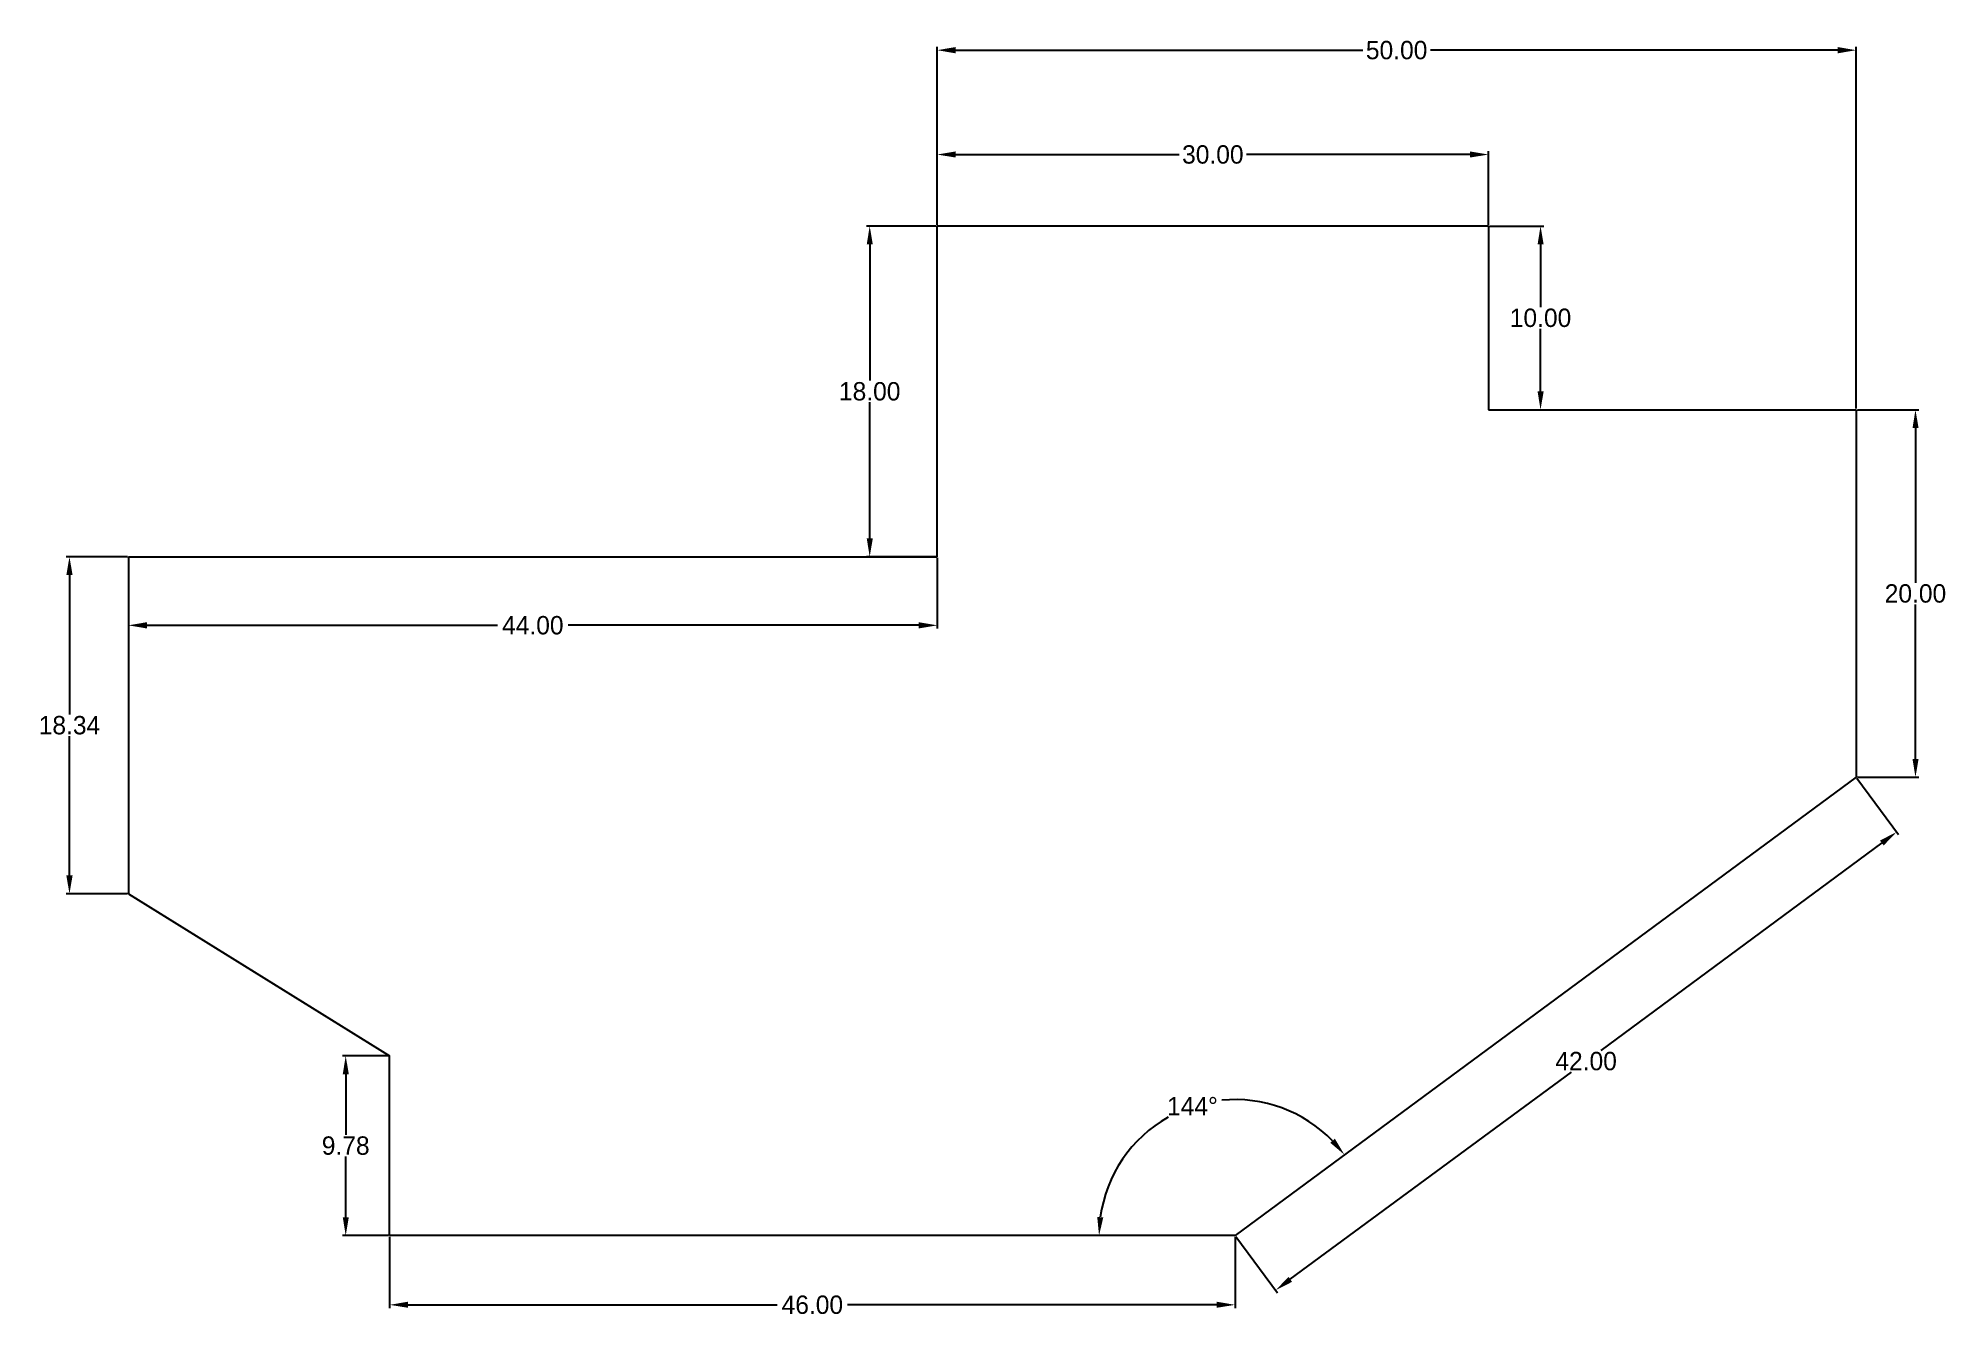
# Model space of a CAD drawing. Header units: metres. Extents: x -2 to 101, y -11 to 58.
import ezdxf

# ---------------------------------------------------------------- set-up
doc = ezdxf.new("R2010")
doc.units = ezdxf.units.M
doc.header["$MEASUREMENT"] = 0
doc.dimstyles.get("Standard").update_dxf_attribs({"dimtxt": 1, "dimasz": 1, "dimexe": 0.18, "dimexo": 0.0625, "dimgap": 0.09, "dimtad": 0, "dimtih": 1, "dimtoh": 1, "dimzin": 0, "dimdsep": 46, "dimtxsty": 'Standard', "dimcen": 0.09, "dimadec": 0, "dimazin": 0, "dimtfac": 1, "dimtofl": 0, "dimtmove": 0, "dimatfit": 3, "dimfxl": 1, "dimtolj": 1, "dimtzin": 0, "dimarcsym": 0})

# ---------------------------------------------------------------- blocks, each defined once
blk = doc.blocks.new('*D7')
at = {"color": 0, "lineweight": -2, "transparency": 16777216}
for start, end in [(44.1724, 95.6096), (119.5187, 172.2537)]:
    blk.add_arc((62.73, -6.96), 7.4, start, end, dxfattribs=at)
at = {"color": 0, "transparency": 16777216}
for points in [[(68.16, -1.69), (67.91, -1.91), (68.68, -2.56)], [(55.56, -5.97), (55.23, -5.95), (55.33, -6.96)]]:
    blk.add_solid(points, dxfattribs=at)
at = {"layer": 'Defpoints', "color": 0, "transparency": 16777216}
for p in [(96.52, 17.98), (63.47, 0.41), (16.73, -6.96), (62.73, -6.96), (62.73, -6.96)]:
    blk.add_point(p, dxfattribs=at)
at = {"color": 0, "transparency": 16777216, "insert": (60.41, 0.08), "char_height": 1, "attachment_point": 5}
blk.add_mtext('\\A1;144°', dxfattribs=at)
blk = doc.blocks.new('*D8')
at = {"color": 0, "lineweight": -2, "transparency": 16777216}
for p, q in [((2.52, 29.92), (2.52, 26.07)), ((46.52, 29.92), (46.52, 26.07)), ((3.52, 26.25), (22.6, 26.25)), ((45.52, 26.25), (26.45, 26.25))]:
    blk.add_line(p, q, dxfattribs=at)
at = {"color": 0, "transparency": 16777216}
for points in [[(3.52, 26.42), (3.52, 26.08), (2.52, 26.25)], [(45.52, 26.42), (45.52, 26.08), (46.52, 26.25)]]:
    blk.add_solid(points, dxfattribs=at)
at = {"layer": 'Defpoints', "color": 0, "transparency": 16777216}
for p in [(2.52, 29.98), (46.52, 29.98), (46.52, 26.25)]:
    blk.add_point(p, dxfattribs=at)
at = {"color": 0, "transparency": 16777216, "insert": (24.52, 26.25), "char_height": 1, "attachment_point": 5}
blk.add_mtext('\\A1;44.00', dxfattribs=at)
blk = doc.blocks.new('*D9')
at = {"color": 0, "lineweight": -2, "transparency": 16777216}
for p, q in [((46.46, 47.98), (42.67, 47.98)), ((42.85, 46.98), (42.85, 39.57)), ((42.85, 30.98), (42.85, 38.39)), ((46.46, 29.98), (42.67, 29.98))]:
    blk.add_line(p, q, dxfattribs=at)
at = {"color": 0, "transparency": 16777216}
for points in [[(42.69, 46.98), (43.02, 46.98), (42.85, 47.98)], [(42.69, 30.98), (43.02, 30.98), (42.85, 29.98)]]:
    blk.add_solid(points, dxfattribs=at)
at = {"layer": 'Defpoints', "color": 0, "transparency": 16777216}
for p in [(42.85, 47.98), (46.52, 47.98), (46.52, 29.98)]:
    blk.add_point(p, dxfattribs=at)
at = {"color": 0, "transparency": 16777216, "insert": (42.85, 38.98), "char_height": 1, "attachment_point": 5}
blk.add_mtext('\\A1;18.00', dxfattribs=at)
blk = doc.blocks.new('*D10')
at = {"color": 0, "lineweight": -2, "transparency": 16777216}
for p, q in [((46.52, 48.05), (46.52, 52.05)), ((76.52, 48.05), (76.52, 52.05)), ((47.52, 51.87), (59.68, 51.87)), ((75.52, 51.87), (63.36, 51.87))]:
    blk.add_line(p, q, dxfattribs=at)
at = {"color": 0, "transparency": 16777216}
for points in [[(47.52, 52.04), (47.52, 51.71), (46.52, 51.87)], [(75.52, 52.04), (75.52, 51.71), (76.52, 51.87)]]:
    blk.add_solid(points, dxfattribs=at)
at = {"layer": 'Defpoints', "color": 0, "transparency": 16777216}
for p in [(76.52, 51.87), (46.52, 47.98), (76.52, 47.98)]:
    blk.add_point(p, dxfattribs=at)
at = {"color": 0, "transparency": 16777216, "insert": (61.52, 51.87), "char_height": 1, "attachment_point": 5}
blk.add_mtext('\\A1;30.00', dxfattribs=at)
blk = doc.blocks.new('*D11')
at = {"color": 0, "lineweight": -2, "transparency": 16777216}
for p, q in [((76.59, 47.98), (79.53, 47.98)), ((79.35, 46.98), (79.35, 43.57)), ((79.35, 38.98), (79.35, 42.39)), ((76.59, 37.98), (79.53, 37.98))]:
    blk.add_line(p, q, dxfattribs=at)
at = {"color": 0, "transparency": 16777216}
for points in [[(79.19, 46.98), (79.52, 46.98), (79.35, 47.98)], [(79.19, 38.98), (79.52, 38.98), (79.35, 37.98)]]:
    blk.add_solid(points, dxfattribs=at)
at = {"layer": 'Defpoints', "color": 0, "transparency": 16777216}
for p in [(76.52, 47.98), (76.52, 37.98), (79.35, 37.98)]:
    blk.add_point(p, dxfattribs=at)
at = {"color": 0, "transparency": 16777216, "insert": (79.35, 42.98), "char_height": 1, "attachment_point": 5}
blk.add_mtext('\\A1;10.00', dxfattribs=at)
blk = doc.blocks.new('*D12')
at = {"color": 0, "lineweight": -2, "transparency": 16777216}
for p, q in [((96.59, 37.98), (99.93, 37.98)), ((99.75, 36.98), (99.75, 28.57)), ((99.75, 18.98), (99.75, 27.39)), ((96.59, 17.98), (99.93, 17.98))]:
    blk.add_line(p, q, dxfattribs=at)
at = {"color": 0, "transparency": 16777216}
for points in [[(99.59, 36.98), (99.92, 36.98), (99.75, 37.98)], [(99.59, 18.98), (99.92, 18.98), (99.75, 17.98)]]:
    blk.add_solid(points, dxfattribs=at)
at = {"layer": 'Defpoints', "color": 0, "transparency": 16777216}
for p in [(96.52, 37.98), (96.52, 17.98), (99.75, 17.98)]:
    blk.add_point(p, dxfattribs=at)
at = {"color": 0, "transparency": 16777216, "insert": (99.75, 27.98), "char_height": 1, "attachment_point": 5}
blk.add_mtext('\\A1;20.00', dxfattribs=at)
blk = doc.blocks.new('*D13')
at = {"color": 0, "lineweight": -2, "transparency": 16777216}
for p, q in [((96.56, 17.93), (98.83, 14.86)), ((97.92, 14.41), (82.63, 3.12)), ((65.73, -9.34), (81.03, 1.94)), ((62.77, -7.01), (65.04, -10.08))]:
    blk.add_line(p, q, dxfattribs=at)
at = {"color": 0, "transparency": 16777216}
for points in [[(97.82, 14.54), (98.02, 14.27), (98.72, 15)], [(65.64, -9.21), (65.83, -9.48), (64.93, -9.94)]]:
    blk.add_solid(points, dxfattribs=at)
at = {"layer": 'Defpoints', "color": 0, "transparency": 16777216}
for p in [(96.52, 17.98), (62.73, -6.96), (64.93, -9.94)]:
    blk.add_point(p, dxfattribs=at)
at = {"color": 0, "transparency": 16777216, "insert": (81.83, 2.53), "char_height": 1, "attachment_point": 5}
blk.add_mtext('\\A1;42.00', dxfattribs=at)
blk = doc.blocks.new('*D14')
at = {"color": 0, "lineweight": -2, "transparency": 16777216}
for p, q in [((2.46, 29.98), (-0.87, 29.98)), ((-0.69, 28.98), (-0.69, 21.4)), ((-0.69, 12.64), (-0.69, 20.22)), ((2.46, 11.64), (-0.87, 11.64))]:
    blk.add_line(p, q, dxfattribs=at)
at = {"color": 0, "transparency": 16777216}
for points in [[(-0.86, 28.98), (-0.52, 28.98), (-0.69, 29.98)], [(-0.86, 12.64), (-0.52, 12.64), (-0.69, 11.64)]]:
    blk.add_solid(points, dxfattribs=at)
at = {"layer": 'Defpoints', "color": 0, "transparency": 16777216}
for p in [(2.52, 29.98), (-0.69, 11.64), (2.52, 11.64)]:
    blk.add_point(p, dxfattribs=at)
at = {"color": 0, "transparency": 16777216, "insert": (-0.69, 20.81), "char_height": 1, "attachment_point": 5}
blk.add_mtext('\\A1;18.34', dxfattribs=at)
blk = doc.blocks.new('*D15')
at = {"color": 0, "lineweight": -2, "transparency": 16777216}
for p, q in [((16.67, 2.82), (14.16, 2.82)), ((14.34, 1.82), (14.34, -1.48)), ((14.34, -5.96), (14.34, -2.66)), ((16.67, -6.96), (14.16, -6.96))]:
    blk.add_line(p, q, dxfattribs=at)
at = {"color": 0, "transparency": 16777216}
for points in [[(14.18, 1.82), (14.51, 1.82), (14.34, 2.82)], [(14.18, -5.96), (14.51, -5.96), (14.34, -6.96)]]:
    blk.add_solid(points, dxfattribs=at)
at = {"layer": 'Defpoints', "color": 0, "transparency": 16777216}
for p in [(14.34, 2.82), (16.73, 2.82), (16.73, -6.96)]:
    blk.add_point(p, dxfattribs=at)
at = {"color": 0, "transparency": 16777216, "insert": (14.34, -2.07), "char_height": 1, "attachment_point": 5}
blk.add_mtext('\\A1;9.78', dxfattribs=at)
blk = doc.blocks.new('*D16')
at = {"color": 0, "lineweight": -2, "transparency": 16777216}
for p, q in [((16.73, -7.02), (16.73, -10.91)), ((62.73, -7.02), (62.73, -10.91)), ((17.73, -10.73), (37.81, -10.73)), ((61.73, -10.73), (41.65, -10.73))]:
    blk.add_line(p, q, dxfattribs=at)
at = {"color": 0, "transparency": 16777216}
for points in [[(17.73, -10.56), (17.73, -10.89), (16.73, -10.73)], [(61.73, -10.56), (61.73, -10.89), (62.73, -10.73)]]:
    blk.add_solid(points, dxfattribs=at)
at = {"layer": 'Defpoints', "color": 0, "transparency": 16777216}
for p in [(16.73, -6.96), (62.73, -6.96), (16.73, -10.73)]:
    blk.add_point(p, dxfattribs=at)
at = {"color": 0, "transparency": 16777216, "insert": (39.73, -10.73), "char_height": 1, "attachment_point": 5}
blk.add_mtext('\\A1;46.00', dxfattribs=at)
blk = doc.blocks.new('*D17')
at = {"color": 0, "lineweight": -2, "transparency": 16777216}
for p, q in [((46.52, 48.05), (46.52, 57.73)), ((47.52, 57.55), (69.68, 57.55)), ((95.52, 57.55), (73.36, 57.55)), ((96.52, 38.05), (96.52, 57.73))]:
    blk.add_line(p, q, dxfattribs=at)
at = {"color": 0, "transparency": 16777216}
for points in [[(47.52, 57.72), (47.52, 57.38), (46.52, 57.55)], [(95.52, 57.72), (95.52, 57.38), (96.52, 57.55)]]:
    blk.add_solid(points, dxfattribs=at)
at = {"layer": 'Defpoints', "color": 0, "transparency": 16777216}
for p in [(96.52, 57.55), (46.52, 47.98), (96.52, 37.98)]:
    blk.add_point(p, dxfattribs=at)
at = {"color": 0, "transparency": 16777216, "insert": (71.52, 57.55), "char_height": 1, "attachment_point": 5}
blk.add_mtext('\\A1;50.00', dxfattribs=at)

msp = doc.modelspace()

# ---------------------------------------------------------------- linework, layer by layer
for p, q in [((46.523, 29.983), (46.523, 47.983)), ((46.523, 47.983), (76.523, 47.983)), ((76.523, 47.983), (76.523, 37.983)), ((76.523, 37.983), (96.523, 37.983)), ((96.523, 37.983), (96.523, 17.983)), ((2.523, 29.983), (46.523, 29.983)), ((2.523, 29.983), (2.523, 11.643)), ((96.523, 17.983), (62.729, -6.956)), ((2.523, 11.643), (16.729, 2.824)), ((16.729, -6.956), (16.729, 2.824)), ((62.729, -6.956), (16.729, -6.956))]:
    msp.add_line(p, q)

# ---------------------------------------------------------------- dimensions: what is measured, and where the dimension line sits
for base, p1, p2, picture, middle in [((96.523, 57.548), (46.523, 47.983), (96.523, 37.983), '*D17', (71.523, 57.548)), ((76.523, 51.875), (46.523, 47.983), (76.523, 47.983), '*D10', (61.523, 51.875)), ((46.523, 26.249), (2.523, 29.983), (46.523, 29.983), '*D8', (24.523, 26.249)), ((16.729, -10.727), (62.729, -6.956), (16.729, -6.956), '*D16', (39.729, -10.727))]:
    dim = msp.add_linear_dim(base=base, p1=p1, p2=p2, dimstyle='Standard')
    dim.commit()
    dim.dimension.update_dxf_attribs({"geometry": picture, "text_midpoint": middle})
for base, p1, p2, picture, middle in [((42.852, 47.983), (46.523, 29.983), (46.523, 47.983), '*D9', (42.852, 38.983)), ((79.354, 37.983), (76.523, 47.983), (76.523, 37.983), '*D11', (79.354, 42.983)), ((99.752, 17.983), (96.523, 37.983), (96.523, 17.983), '*D12', (99.752, 27.983)), ((-0.689, 11.643), (2.523, 29.983), (2.523, 11.643), '*D14', (-0.689, 20.813)), ((14.342, 2.824), (16.729, -6.956), (16.729, 2.824), '*D15', (14.342, -2.066))]:
    dim = msp.add_linear_dim(base=base, p1=p1, p2=p2, angle=90, dimstyle='Standard')
    dim.commit()
    dim.dimension.update_dxf_attribs({"geometry": picture, "text_midpoint": middle})
dim = msp.add_angular_dim_2l(base=(63.466, 0.41), line1=((62.729, -6.956), (16.729, -6.956)), line2=((96.523, 17.983), (62.729, -6.956)), dimstyle='Standard')
dim.commit()
dim.dimension.update_dxf_attribs({"geometry": '*D7', "text_midpoint": (60.415, 0.075)})
dim = msp.add_aligned_dim(p1=(96.523, 17.983), p2=(62.729, -6.956), distance=3.707, dimstyle='Standard')
dim.commit()
dim.dimension.update_dxf_attribs({"geometry": '*D13', "text_midpoint": (81.827, 2.531)})

doc.saveas('drawing.dxf')
